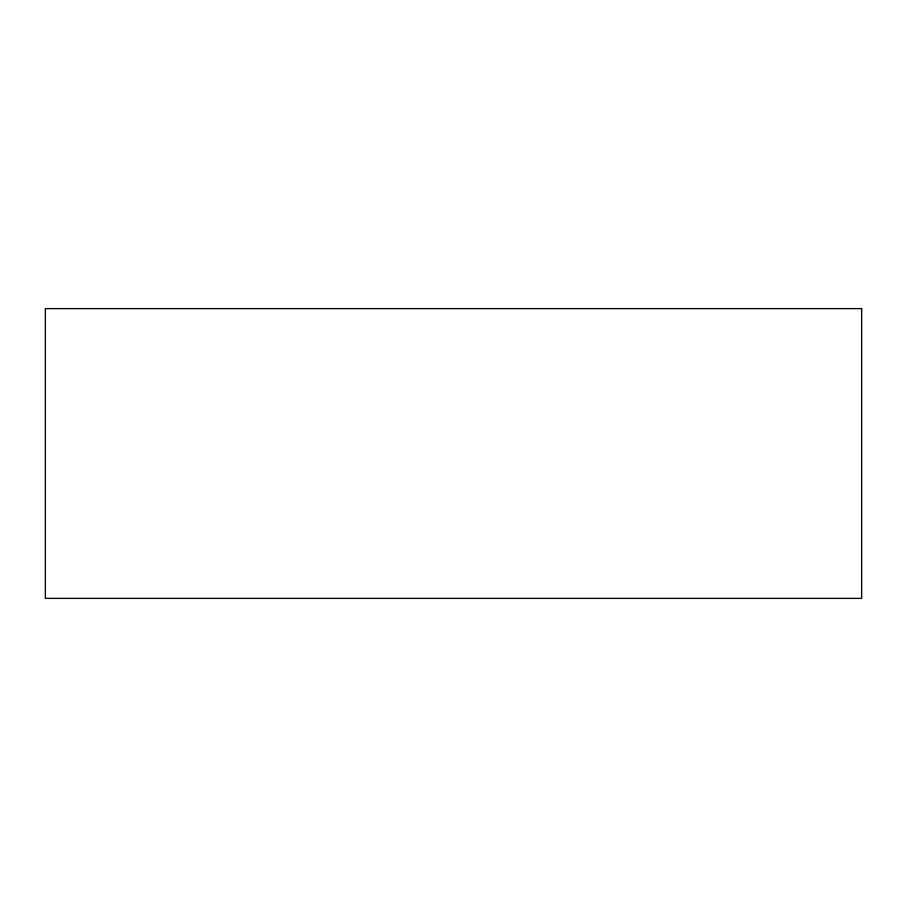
<?xml version="1.0" encoding="UTF-8"?>
<svg xmlns="http://www.w3.org/2000/svg" width="907" height="907" viewBox="0 0 907 907"><rect width="100%" height="100%" fill="white"/><g stroke="black" fill="none" stroke-linecap="round" stroke-linejoin="round"><path stroke-width="1.36" d="M861.65 308.618L45.35 308.618L45.35 598.382L861.65 598.382L861.65 308.618"/></g></svg>
